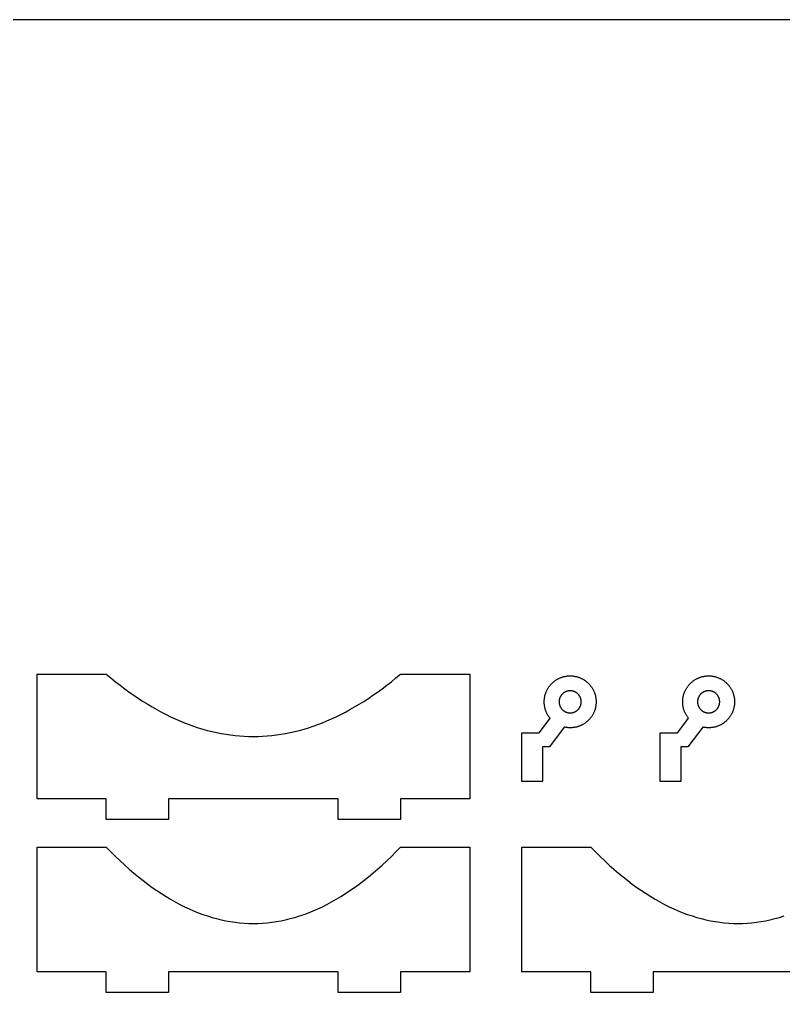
# Model space of a CAD drawing. Header units: millimetres. Extents: x 0 to 900, y 0 to 600.
# Drawn here: x 455 to 675.5, y 314.5 to 600 of the extents above; entities that cross this region are included whole.
import ezdxf

# ---------------------------------------------------------------- set-up
doc = ezdxf.new("R2010")
doc.units = ezdxf.units.MM
doc.layers.add('CUT', color=7, linetype='Continuous')
doc.layers.add('SHEET', color=7, linetype='Continuous')

msp = doc.modelspace()

# ---------------------------------------------------------------- linework, layer by layer
at = {"layer": 'CUT'}
for points in [[(498, 369), (480, 369), (480, 375), (460, 375), (460, 411), (480, 411), (481.33, 409.89), (482.66, 408.82), (483.98, 407.78), (485.31, 406.78), (486.64, 405.81), (487.97, 404.88), (489.3, 403.99), (490.62, 403.12), (491.95, 402.3), (493.28, 401.51), (494.61, 400.75), (495.94, 400.03), (497.27, 399.35), (498.59, 398.7), (499.92, 398.08), (501.25, 397.5), (502.58, 396.96), (503.91, 396.45), (505.23, 395.97), (506.56, 395.53), (507.89, 395.13), (509.22, 394.76), (510.55, 394.42), (511.88, 394.12), (513.2, 393.86), (514.53, 393.63), (515.86, 393.44), (517.19, 393.28), (518.52, 393.16), (519.84, 393.07), (521.17, 393.02), (522.5, 393), (523.83, 393.02), (525.16, 393.07), (526.48, 393.16), (527.81, 393.28), (529.14, 393.44), (530.47, 393.63), (531.8, 393.86), (533.12, 394.12), (534.45, 394.42), (535.78, 394.76), (537.11, 395.13), (538.44, 395.53), (539.77, 395.97), (541.09, 396.45), (542.42, 396.96), (543.75, 397.5), (545.08, 398.08), (546.41, 398.7), (547.73, 399.35), (549.06, 400.03), (550.39, 400.75), (551.72, 401.51), (553.05, 402.3), (554.38, 403.12), (555.7, 403.99), (557.03, 404.88), (558.36, 405.81), (559.69, 406.78), (561.02, 407.78), (562.34, 408.82), (563.67, 409.89), (565, 411), (585, 411), (585, 375), (565, 375), (565, 369), (547, 369), (547, 375), (498, 375), (498, 369)], [(600, 380), (600, 394), (605, 394), (608, 398), (608.19, 398.26), (608.09, 398.39), (607.98, 398.53), (607.87, 398.68), (607.76, 398.83), (607.66, 398.99), (607.57, 399.14), (607.47, 399.3), (607.39, 399.46), (607.3, 399.63), (607.22, 399.79), (607.14, 399.96), (607.07, 400.13), (607, 400.3), (606.94, 400.47), (606.88, 400.65), (606.82, 400.82), (606.77, 401), (606.72, 401.18), (606.68, 401.36), (606.64, 401.54), (606.61, 401.72), (606.58, 401.9), (606.56, 402.08), (606.54, 402.26), (606.52, 402.45), (606.51, 402.63), (606.5, 402.82), (606.5, 403), (606.5, 403.18), (606.51, 403.37), (606.52, 403.55), (606.54, 403.74), (606.56, 403.92), (606.58, 404.1), (606.61, 404.28), (606.64, 404.46), (606.68, 404.64), (606.72, 404.82), (606.77, 405), (606.82, 405.18), (606.88, 405.35), (606.94, 405.53), (607, 405.7), (607.07, 405.87), (607.14, 406.04), (607.22, 406.21), (607.3, 406.37), (607.39, 406.54), (607.47, 406.7), (607.57, 406.86), (607.66, 407.01), (607.76, 407.17), (607.87, 407.32), (607.98, 407.47), (608.09, 407.61), (608.2, 407.76), (608.32, 407.9), (608.44, 408.04), (608.57, 408.17), (608.7, 408.3), (608.83, 408.43), (608.96, 408.56), (609.1, 408.68), (609.24, 408.8), (609.39, 408.91), (609.53, 409.02), (609.68, 409.13), (609.83, 409.24), (609.99, 409.34), (610.14, 409.43), (610.3, 409.53), (610.46, 409.61), (610.63, 409.7), (610.79, 409.78), (610.96, 409.86), (611.13, 409.93), (611.3, 410), (611.47, 410.06), (611.65, 410.12), (611.82, 410.18), (612, 410.23), (612.18, 410.28), (612.36, 410.32), (612.54, 410.36), (612.72, 410.39), (612.9, 410.42), (613.08, 410.44), (613.26, 410.46), (613.45, 410.48), (613.63, 410.49), (613.82, 410.5), (614, 410.5), (614.18, 410.5), (614.37, 410.49), (614.55, 410.48), (614.74, 410.46), (614.92, 410.44), (615.1, 410.42), (615.28, 410.39), (615.46, 410.36), (615.64, 410.32), (615.82, 410.28), (616, 410.23), (616.18, 410.18), (616.35, 410.12), (616.53, 410.06), (616.7, 410), (616.87, 409.93), (617.04, 409.86), (617.21, 409.78), (617.37, 409.7), (617.54, 409.61), (617.7, 409.53), (617.86, 409.43), (618.01, 409.34), (618.17, 409.24), (618.32, 409.13), (618.47, 409.02), (618.61, 408.91), (618.76, 408.8), (618.9, 408.68), (619.04, 408.56), (619.17, 408.43), (619.3, 408.3), (619.43, 408.17), (619.56, 408.04), (619.68, 407.9), (619.8, 407.76), (619.91, 407.61), (620.02, 407.47), (620.13, 407.32), (620.24, 407.17), (620.34, 407.01), (620.43, 406.86), (620.53, 406.7), (620.61, 406.54), (620.7, 406.37), (620.78, 406.21), (620.86, 406.04), (620.93, 405.87), (621, 405.7), (621.06, 405.53), (621.12, 405.35), (621.18, 405.18), (621.23, 405), (621.28, 404.82), (621.32, 404.64), (621.36, 404.46), (621.39, 404.28), (621.42, 404.1), (621.44, 403.92), (621.46, 403.74), (621.48, 403.55), (621.49, 403.37), (621.5, 403.18), (621.5, 403), (621.5, 402.82), (621.49, 402.63), (621.48, 402.45), (621.46, 402.26), (621.44, 402.08), (621.42, 401.9), (621.39, 401.72), (621.36, 401.54), (621.32, 401.36), (621.28, 401.18), (621.23, 401), (621.18, 400.82), (621.12, 400.65), (621.06, 400.47), (621, 400.3), (620.93, 400.13), (620.86, 399.96), (620.78, 399.79), (620.7, 399.63), (620.61, 399.46), (620.53, 399.3), (620.43, 399.14), (620.34, 398.99), (620.24, 398.83), (620.13, 398.68), (620.02, 398.53), (619.91, 398.39), (619.8, 398.24), (619.68, 398.1), (619.56, 397.96), (619.43, 397.83), (619.3, 397.7), (619.17, 397.57), (619.04, 397.44), (618.9, 397.32), (618.76, 397.2), (618.61, 397.09), (618.47, 396.98), (618.32, 396.87), (618.17, 396.76), (618.01, 396.66), (617.86, 396.57), (617.7, 396.47), (617.54, 396.39), (617.37, 396.3), (617.21, 396.22), (617.04, 396.14), (616.87, 396.07), (616.7, 396), (616.53, 395.94), (616.35, 395.88), (616.18, 395.82), (616, 395.77), (615.82, 395.72), (615.64, 395.68), (615.46, 395.64), (615.28, 395.61), (615.1, 395.58), (614.92, 395.56), (614.74, 395.54), (614.55, 395.52), (614.37, 395.51), (614.18, 395.5), (614, 395.5), (613.82, 395.5), (613.63, 395.51), (613.45, 395.52), (613.26, 395.54), (613.08, 395.56), (612.9, 395.58), (612.72, 395.61), (612.54, 395.64), (612.36, 395.68), (612.28, 395.7), (608, 390), (606, 390), (606, 380), (600, 380)], [(640, 380), (640, 394), (645, 394), (648, 398), (648.19, 398.26), (648.09, 398.39), (647.98, 398.53), (647.87, 398.68), (647.76, 398.83), (647.66, 398.99), (647.57, 399.14), (647.47, 399.3), (647.39, 399.46), (647.3, 399.63), (647.22, 399.79), (647.14, 399.96), (647.07, 400.13), (647, 400.3), (646.94, 400.47), (646.88, 400.65), (646.82, 400.82), (646.77, 401), (646.72, 401.18), (646.68, 401.36), (646.64, 401.54), (646.61, 401.72), (646.58, 401.9), (646.56, 402.08), (646.54, 402.26), (646.52, 402.45), (646.51, 402.63), (646.5, 402.82), (646.5, 403), (646.5, 403.18), (646.51, 403.37), (646.52, 403.55), (646.54, 403.74), (646.56, 403.92), (646.58, 404.1), (646.61, 404.28), (646.64, 404.46), (646.68, 404.64), (646.72, 404.82), (646.77, 405), (646.82, 405.18), (646.88, 405.35), (646.94, 405.53), (647, 405.7), (647.07, 405.87), (647.14, 406.04), (647.22, 406.21), (647.3, 406.37), (647.39, 406.54), (647.47, 406.7), (647.57, 406.86), (647.66, 407.01), (647.76, 407.17), (647.87, 407.32), (647.98, 407.47), (648.09, 407.61), (648.2, 407.76), (648.32, 407.9), (648.44, 408.04), (648.57, 408.17), (648.7, 408.3), (648.83, 408.43), (648.96, 408.56), (649.1, 408.68), (649.24, 408.8), (649.39, 408.91), (649.53, 409.02), (649.68, 409.13), (649.83, 409.24), (649.99, 409.34), (650.14, 409.43), (650.3, 409.53), (650.46, 409.61), (650.63, 409.7), (650.79, 409.78), (650.96, 409.86), (651.13, 409.93), (651.3, 410), (651.47, 410.06), (651.65, 410.12), (651.82, 410.18), (652, 410.23), (652.18, 410.28), (652.36, 410.32), (652.54, 410.36), (652.72, 410.39), (652.9, 410.42), (653.08, 410.44), (653.26, 410.46), (653.45, 410.48), (653.63, 410.49), (653.82, 410.5), (654, 410.5), (654.18, 410.5), (654.37, 410.49), (654.55, 410.48), (654.74, 410.46), (654.92, 410.44), (655.1, 410.42), (655.28, 410.39), (655.46, 410.36), (655.64, 410.32), (655.82, 410.28), (656, 410.23), (656.18, 410.18), (656.35, 410.12), (656.53, 410.06), (656.7, 410), (656.87, 409.93), (657.04, 409.86), (657.21, 409.78), (657.37, 409.7), (657.54, 409.61), (657.7, 409.53), (657.86, 409.43), (658.01, 409.34), (658.17, 409.24), (658.32, 409.13), (658.47, 409.02), (658.61, 408.91), (658.76, 408.8), (658.9, 408.68), (659.04, 408.56), (659.17, 408.43), (659.3, 408.3), (659.43, 408.17), (659.56, 408.04), (659.68, 407.9), (659.8, 407.76), (659.91, 407.61), (660.02, 407.47), (660.13, 407.32), (660.24, 407.17), (660.34, 407.01), (660.43, 406.86), (660.53, 406.7), (660.61, 406.54), (660.7, 406.37), (660.78, 406.21), (660.86, 406.04), (660.93, 405.87), (661, 405.7), (661.06, 405.53), (661.12, 405.35), (661.18, 405.18), (661.23, 405), (661.28, 404.82), (661.32, 404.64), (661.36, 404.46), (661.39, 404.28), (661.42, 404.1), (661.44, 403.92), (661.46, 403.74), (661.48, 403.55), (661.49, 403.37), (661.5, 403.18), (661.5, 403), (661.5, 402.82), (661.49, 402.63), (661.48, 402.45), (661.46, 402.26), (661.44, 402.08), (661.42, 401.9), (661.39, 401.72), (661.36, 401.54), (661.32, 401.36), (661.28, 401.18), (661.23, 401), (661.18, 400.82), (661.12, 400.65), (661.06, 400.47), (661, 400.3), (660.93, 400.13), (660.86, 399.96), (660.78, 399.79), (660.7, 399.63), (660.61, 399.46), (660.53, 399.3), (660.43, 399.14), (660.34, 398.99), (660.24, 398.83), (660.13, 398.68), (660.02, 398.53), (659.91, 398.39), (659.8, 398.24), (659.68, 398.1), (659.56, 397.96), (659.43, 397.83), (659.3, 397.7), (659.17, 397.57), (659.04, 397.44), (658.9, 397.32), (658.76, 397.2), (658.61, 397.09), (658.47, 396.98), (658.32, 396.87), (658.17, 396.76), (658.01, 396.66), (657.86, 396.57), (657.7, 396.47), (657.54, 396.39), (657.37, 396.3), (657.21, 396.22), (657.04, 396.14), (656.87, 396.07), (656.7, 396), (656.53, 395.94), (656.35, 395.88), (656.18, 395.82), (656, 395.77), (655.82, 395.72), (655.64, 395.68), (655.46, 395.64), (655.28, 395.61), (655.1, 395.58), (654.92, 395.56), (654.74, 395.54), (654.55, 395.52), (654.37, 395.51), (654.18, 395.5), (654, 395.5), (653.82, 395.5), (653.63, 395.51), (653.45, 395.52), (653.26, 395.54), (653.08, 395.56), (652.9, 395.58), (652.72, 395.61), (652.54, 395.64), (652.36, 395.68), (652.28, 395.7), (648, 390), (646, 390), (646, 380), (640, 380)], [(617.2, 403.08), (617.2, 403.16), (617.19, 403.24), (617.18, 403.31), (617.18, 403.39), (617.17, 403.47), (617.15, 403.55), (617.14, 403.62), (617.12, 403.7), (617.1, 403.78), (617.08, 403.85), (617.06, 403.93), (617.04, 404), (617.01, 404.08), (616.99, 404.15), (616.96, 404.22), (616.93, 404.3), (616.89, 404.37), (616.86, 404.44), (616.82, 404.51), (616.78, 404.58), (616.74, 404.65), (616.7, 404.71), (616.66, 404.78), (616.62, 404.84), (616.57, 404.91), (616.52, 404.97), (616.47, 405.03), (616.42, 405.09), (616.37, 405.15), (616.32, 405.21), (616.26, 405.26), (616.21, 405.32), (616.15, 405.37), (616.09, 405.42), (616.03, 405.47), (615.97, 405.52), (615.91, 405.57), (615.84, 405.62), (615.78, 405.66), (615.71, 405.7), (615.65, 405.74), (615.58, 405.78), (615.51, 405.82), (615.44, 405.86), (615.37, 405.89), (615.3, 405.93), (615.22, 405.96), (615.15, 405.99), (615.08, 406.01), (615, 406.04), (614.93, 406.06), (614.85, 406.08), (614.78, 406.1), (614.7, 406.12), (614.62, 406.14), (614.55, 406.15), (614.47, 406.17), (614.39, 406.18), (614.31, 406.18), (614.24, 406.19), (614.16, 406.2), (614.08, 406.2), (614, 406.2), (613.92, 406.2), (613.84, 406.2), (613.76, 406.19), (613.69, 406.18), (613.61, 406.18), (613.53, 406.17), (613.45, 406.15), (613.38, 406.14), (613.3, 406.12), (613.22, 406.1), (613.15, 406.08), (613.07, 406.06), (613, 406.04), (612.92, 406.01), (612.85, 405.99), (612.78, 405.96), (612.7, 405.93), (612.63, 405.89), (612.56, 405.86), (612.49, 405.82), (612.42, 405.78), (612.35, 405.74), (612.29, 405.7), (612.22, 405.66), (612.16, 405.62), (612.09, 405.57), (612.03, 405.52), (611.97, 405.47), (611.91, 405.42), (611.85, 405.37), (611.79, 405.32), (611.74, 405.26), (611.68, 405.21), (611.63, 405.15), (611.58, 405.09), (611.53, 405.03), (611.48, 404.97), (611.43, 404.91), (611.38, 404.84), (611.34, 404.78), (611.3, 404.71), (611.26, 404.65), (611.22, 404.58), (611.18, 404.51), (611.14, 404.44), (611.11, 404.37), (611.07, 404.3), (611.04, 404.22), (611.01, 404.15), (610.99, 404.08), (610.96, 404), (610.94, 403.93), (610.92, 403.85), (610.9, 403.78), (610.88, 403.7), (610.86, 403.62), (610.85, 403.55), (610.83, 403.47), (610.82, 403.39), (610.82, 403.31), (610.81, 403.24), (610.8, 403.16), (610.8, 403.08), (610.8, 403), (610.8, 402.92), (610.8, 402.84), (610.81, 402.76), (610.82, 402.69), (610.82, 402.61), (610.83, 402.53), (610.85, 402.45), (610.86, 402.38), (610.88, 402.3), (610.9, 402.22), (610.92, 402.15), (610.94, 402.07), (610.96, 402), (610.99, 401.92), (611.01, 401.85), (611.04, 401.78), (611.07, 401.7), (611.11, 401.63), (611.14, 401.56), (611.18, 401.49), (611.22, 401.42), (611.26, 401.35), (611.3, 401.29), (611.34, 401.22), (611.38, 401.16), (611.43, 401.09), (611.48, 401.03), (611.53, 400.97), (611.58, 400.91), (611.63, 400.85), (611.68, 400.79), (611.74, 400.74), (611.79, 400.68), (611.85, 400.63), (611.91, 400.58), (611.97, 400.53), (612.03, 400.48), (612.09, 400.43), (612.16, 400.38), (612.22, 400.34), (612.29, 400.3), (612.35, 400.26), (612.42, 400.22), (612.49, 400.18), (612.56, 400.14), (612.63, 400.11), (612.7, 400.07), (612.78, 400.04), (612.85, 400.01), (612.92, 399.99), (613, 399.96), (613.07, 399.94), (613.15, 399.92), (613.22, 399.9), (613.3, 399.88), (613.38, 399.86), (613.45, 399.85), (613.53, 399.83), (613.61, 399.82), (613.69, 399.82), (613.76, 399.81), (613.84, 399.8), (613.92, 399.8), (614, 399.8), (614.08, 399.8), (614.16, 399.8), (614.24, 399.81), (614.31, 399.82), (614.39, 399.82), (614.47, 399.83), (614.55, 399.85), (614.62, 399.86), (614.7, 399.88), (614.78, 399.9), (614.85, 399.92), (614.93, 399.94), (615, 399.96), (615.08, 399.99), (615.15, 400.01), (615.22, 400.04), (615.3, 400.07), (615.37, 400.11), (615.44, 400.14), (615.51, 400.18), (615.58, 400.22), (615.65, 400.26), (615.71, 400.3), (615.78, 400.34), (615.84, 400.38), (615.91, 400.43), (615.97, 400.48), (616.03, 400.53), (616.09, 400.58), (616.15, 400.63), (616.21, 400.68), (616.26, 400.74), (616.32, 400.79), (616.37, 400.85), (616.42, 400.91), (616.47, 400.97), (616.52, 401.03), (616.57, 401.09), (616.62, 401.16), (616.66, 401.22), (616.7, 401.29), (616.74, 401.35), (616.78, 401.42), (616.82, 401.49), (616.86, 401.56), (616.89, 401.63), (616.93, 401.7), (616.96, 401.78), (616.99, 401.85), (617.01, 401.92), (617.04, 402), (617.06, 402.07), (617.08, 402.15), (617.1, 402.22), (617.12, 402.3), (617.14, 402.38), (617.15, 402.45), (617.17, 402.53), (617.18, 402.61), (617.18, 402.69), (617.19, 402.76), (617.2, 402.84), (617.2, 402.92), (617.2, 403), (617.2, 403.08)], [(657.2, 403.08), (657.2, 403.16), (657.19, 403.24), (657.18, 403.31), (657.18, 403.39), (657.17, 403.47), (657.15, 403.55), (657.14, 403.62), (657.12, 403.7), (657.1, 403.78), (657.08, 403.85), (657.06, 403.93), (657.04, 404), (657.01, 404.08), (656.99, 404.15), (656.96, 404.22), (656.93, 404.3), (656.89, 404.37), (656.86, 404.44), (656.82, 404.51), (656.78, 404.58), (656.74, 404.65), (656.7, 404.71), (656.66, 404.78), (656.62, 404.84), (656.57, 404.91), (656.52, 404.97), (656.47, 405.03), (656.42, 405.09), (656.37, 405.15), (656.32, 405.21), (656.26, 405.26), (656.21, 405.32), (656.15, 405.37), (656.09, 405.42), (656.03, 405.47), (655.97, 405.52), (655.91, 405.57), (655.84, 405.62), (655.78, 405.66), (655.71, 405.7), (655.65, 405.74), (655.58, 405.78), (655.51, 405.82), (655.44, 405.86), (655.37, 405.89), (655.3, 405.93), (655.22, 405.96), (655.15, 405.99), (655.08, 406.01), (655, 406.04), (654.93, 406.06), (654.85, 406.08), (654.78, 406.1), (654.7, 406.12), (654.62, 406.14), (654.55, 406.15), (654.47, 406.17), (654.39, 406.18), (654.31, 406.18), (654.24, 406.19), (654.16, 406.2), (654.08, 406.2), (654, 406.2), (653.92, 406.2), (653.84, 406.2), (653.76, 406.19), (653.69, 406.18), (653.61, 406.18), (653.53, 406.17), (653.45, 406.15), (653.38, 406.14), (653.3, 406.12), (653.22, 406.1), (653.15, 406.08), (653.07, 406.06), (653, 406.04), (652.92, 406.01), (652.85, 405.99), (652.78, 405.96), (652.7, 405.93), (652.63, 405.89), (652.56, 405.86), (652.49, 405.82), (652.42, 405.78), (652.35, 405.74), (652.29, 405.7), (652.22, 405.66), (652.16, 405.62), (652.09, 405.57), (652.03, 405.52), (651.97, 405.47), (651.91, 405.42), (651.85, 405.37), (651.79, 405.32), (651.74, 405.26), (651.68, 405.21), (651.63, 405.15), (651.58, 405.09), (651.53, 405.03), (651.48, 404.97), (651.43, 404.91), (651.38, 404.84), (651.34, 404.78), (651.3, 404.71), (651.26, 404.65), (651.22, 404.58), (651.18, 404.51), (651.14, 404.44), (651.11, 404.37), (651.07, 404.3), (651.04, 404.22), (651.01, 404.15), (650.99, 404.08), (650.96, 404), (650.94, 403.93), (650.92, 403.85), (650.9, 403.78), (650.88, 403.7), (650.86, 403.62), (650.85, 403.55), (650.83, 403.47), (650.82, 403.39), (650.82, 403.31), (650.81, 403.24), (650.8, 403.16), (650.8, 403.08), (650.8, 403), (650.8, 402.92), (650.8, 402.84), (650.81, 402.76), (650.82, 402.69), (650.82, 402.61), (650.83, 402.53), (650.85, 402.45), (650.86, 402.38), (650.88, 402.3), (650.9, 402.22), (650.92, 402.15), (650.94, 402.07), (650.96, 402), (650.99, 401.92), (651.01, 401.85), (651.04, 401.78), (651.07, 401.7), (651.11, 401.63), (651.14, 401.56), (651.18, 401.49), (651.22, 401.42), (651.26, 401.35), (651.3, 401.29), (651.34, 401.22), (651.38, 401.16), (651.43, 401.09), (651.48, 401.03), (651.53, 400.97), (651.58, 400.91), (651.63, 400.85), (651.68, 400.79), (651.74, 400.74), (651.79, 400.68), (651.85, 400.63), (651.91, 400.58), (651.97, 400.53), (652.03, 400.48), (652.09, 400.43), (652.16, 400.38), (652.22, 400.34), (652.29, 400.3), (652.35, 400.26), (652.42, 400.22), (652.49, 400.18), (652.56, 400.14), (652.63, 400.11), (652.7, 400.07), (652.78, 400.04), (652.85, 400.01), (652.92, 399.99), (653, 399.96), (653.07, 399.94), (653.15, 399.92), (653.22, 399.9), (653.3, 399.88), (653.38, 399.86), (653.45, 399.85), (653.53, 399.83), (653.61, 399.82), (653.69, 399.82), (653.76, 399.81), (653.84, 399.8), (653.92, 399.8), (654, 399.8), (654.08, 399.8), (654.16, 399.8), (654.24, 399.81), (654.31, 399.82), (654.39, 399.82), (654.47, 399.83), (654.55, 399.85), (654.62, 399.86), (654.7, 399.88), (654.78, 399.9), (654.85, 399.92), (654.93, 399.94), (655, 399.96), (655.08, 399.99), (655.15, 400.01), (655.22, 400.04), (655.3, 400.07), (655.37, 400.11), (655.44, 400.14), (655.51, 400.18), (655.58, 400.22), (655.65, 400.26), (655.71, 400.3), (655.78, 400.34), (655.84, 400.38), (655.91, 400.43), (655.97, 400.48), (656.03, 400.53), (656.09, 400.58), (656.15, 400.63), (656.21, 400.68), (656.26, 400.74), (656.32, 400.79), (656.37, 400.85), (656.42, 400.91), (656.47, 400.97), (656.52, 401.03), (656.57, 401.09), (656.62, 401.16), (656.66, 401.22), (656.7, 401.29), (656.74, 401.35), (656.78, 401.42), (656.82, 401.49), (656.86, 401.56), (656.89, 401.63), (656.93, 401.7), (656.96, 401.78), (656.99, 401.85), (657.01, 401.92), (657.04, 402), (657.06, 402.07), (657.08, 402.15), (657.1, 402.22), (657.12, 402.3), (657.14, 402.38), (657.15, 402.45), (657.17, 402.53), (657.18, 402.61), (657.18, 402.69), (657.19, 402.76), (657.2, 402.84), (657.2, 402.92), (657.2, 403), (657.2, 403.08)], [(498, 319), (480, 319), (480, 325), (460, 325), (460, 361), (480, 361), (481.33, 359.65), (482.66, 358.34), (483.98, 357.07), (485.31, 355.84), (486.64, 354.66), (487.97, 353.52), (489.3, 352.43), (490.62, 351.38), (491.95, 350.37), (493.28, 349.4), (494.61, 348.47), (495.94, 347.59), (497.27, 346.76), (498.59, 345.96), (499.92, 345.21), (501.25, 344.5), (502.58, 343.83), (503.91, 343.21), (505.23, 342.63), (506.56, 342.09), (507.89, 341.6), (509.22, 341.15), (510.55, 340.74), (511.88, 340.38), (513.2, 340.05), (514.53, 339.77), (515.86, 339.54), (517.19, 339.34), (518.52, 339.19), (519.84, 339.09), (521.17, 339.02), (522.5, 339), (523.83, 339.02), (525.16, 339.09), (526.48, 339.19), (527.81, 339.34), (529.14, 339.54), (530.47, 339.77), (531.8, 340.05), (533.12, 340.38), (534.45, 340.74), (535.78, 341.15), (537.11, 341.6), (538.44, 342.09), (539.77, 342.63), (541.09, 343.21), (542.42, 343.83), (543.75, 344.5), (545.08, 345.21), (546.41, 345.96), (547.73, 346.76), (549.06, 347.59), (550.39, 348.47), (551.72, 349.4), (553.05, 350.37), (554.38, 351.38), (555.7, 352.43), (557.03, 353.52), (558.36, 354.66), (559.69, 355.84), (561.02, 357.07), (562.34, 358.34), (563.67, 359.65), (565, 361), (585, 361), (585, 325), (565, 325), (565, 319), (547, 319), (547, 325), (498, 325), (498, 319)]]:
    msp.add_lwpolyline(points, close=True, dxfattribs=at)
msp.add_lwpolyline([(687, 325), (638, 325), (638, 319), (638, 319), (620, 319), (620, 325), (600, 325), (600, 361), (620, 361), (621.33, 359.65), (622.66, 358.34), (623.98, 357.07), (625.31, 355.84), (626.64, 354.66), (627.97, 353.52), (629.3, 352.43), (630.62, 351.38), (631.95, 350.37), (633.28, 349.4), (634.61, 348.47), (635.94, 347.59), (637.27, 346.76), (638.59, 345.96), (639.92, 345.21), (641.25, 344.5), (642.58, 343.83), (643.91, 343.21), (645.23, 342.63), (646.56, 342.09), (647.89, 341.6), (649.22, 341.15), (650.55, 340.74), (651.88, 340.38), (653.2, 340.05), (654.53, 339.77), (655.86, 339.54), (657.19, 339.34), (658.52, 339.19), (659.84, 339.09), (661.17, 339.02), (662.5, 339), (663.83, 339.02), (665.16, 339.09), (666.48, 339.19), (667.81, 339.34), (669.14, 339.54), (670.47, 339.77), (671.8, 340.05), (673.12, 340.38), (674.45, 340.74), (675.78, 341.15)], dxfattribs=at)
at = {"layer": 'SHEET'}
msp.add_lwpolyline([(0, 0), (900, 0), (900, 600), (0, 600)], close=True, dxfattribs=at)

doc.saveas('drawing.dxf')
